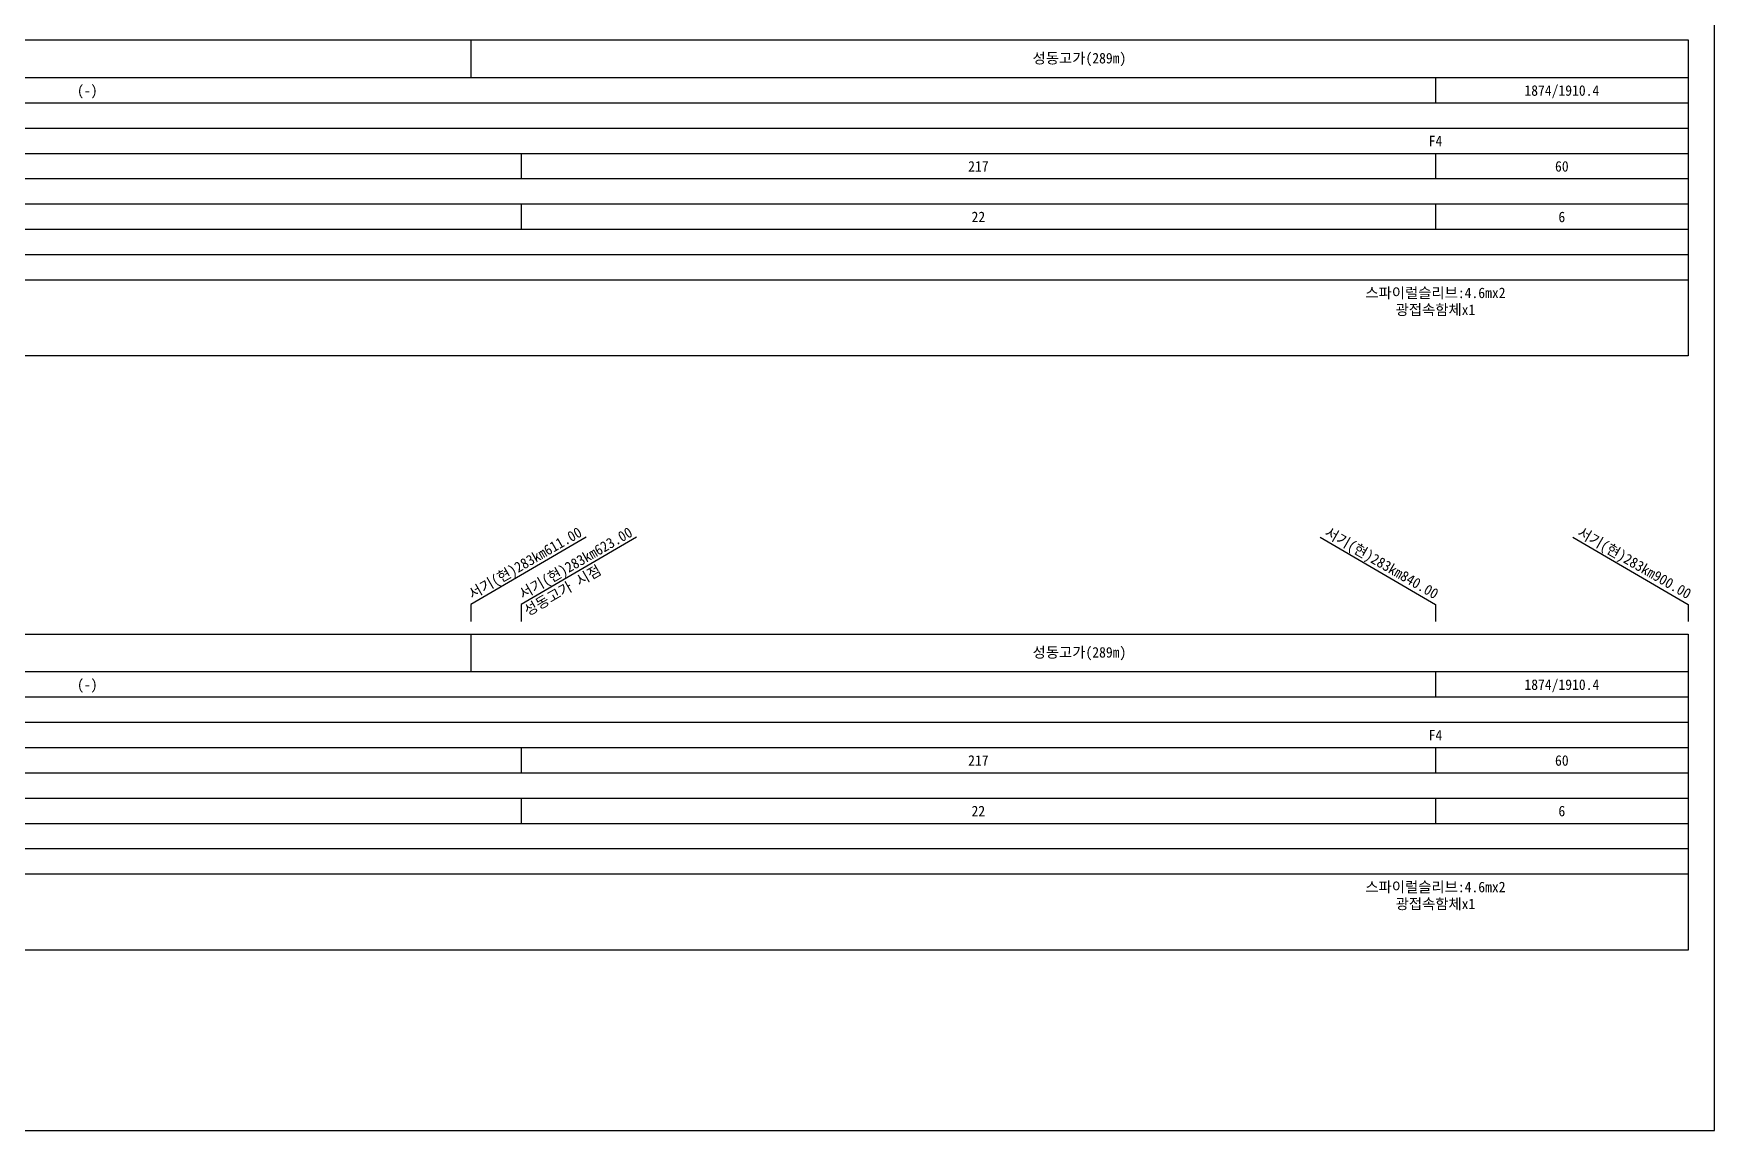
# Model space of a CAD drawing. Header units: millimetres. Extents: x 14054 to 14850, y 1103 to 1807.
# Drawn here: x 14450.9 to 14849.9, y 1103.1 to 1363.4 of the extents above; entities that cross this region are included whole.
import ezdxf
from ezdxf.enums import TextEntityAlignment as Align
from ezdxf.xclip import XClip

# ---------------------------------------------------------------- set-up
doc = ezdxf.new("R2010")
doc.units = ezdxf.units.MM
doc.header["$LTSCALE"] = 10
doc.header["$MEASUREMENT"] = 0
doc.header["$XCLIPFRAME"] = 2
for name, color, linetype in [('TT-TABL-LIN1', 4, 'Continuous'), ('TT-TABL-LIN2', 1, 'Continuous'), ('TT-TABL-TEX2', 3, 'Continuous'), ('TZ-BASE', 253, 'Continuous'), ('TZ-LEAL', 1, 'Continuous'), ('TZ-LEAT', 3, 'Continuous')]:
    doc.layers.add(name, color=color, linetype=linetype)
doc.layers.add('TX-PAPR', color=2, linetype='Continuous', plot=False)
doc.styles.get("Standard").update_dxf_attribs({"font": 'GulimChe.ttf'})

# ---------------------------------------------------------------- blocks, each defined once
blk = doc.blocks.new('JD-FJFJJ5GH')
at = {"layer": 'TZ-BASE'}
for p, q in [((320.21, 135.32), (338.79, -214.54)), ((420.35, 135.32), (438.93, -214.54)), ((520.49, 135.32), (539.07, -214.54)), ((620.63, 135.31), (639.21, -214.55))]:
    blk.add_line(p, q, dxfattribs=at)
blk = doc.blocks.new('JD-경부고속하선표_190503')
at = {"layer": 'TT-TABL-LIN1'}
blk.add_lwpolyline([(2, 114), (785.58, 114), (785.58, 39), (2, 39)], close=True, dxfattribs=at)
at = {"layer": 'TT-TABL-LIN2'}
for points in [[(785.58, 105), (9.33, 105)], [(785.58, 99), (9.33, 99)], [(785.58, 93), (9.33, 93)], [(785.58, 87), (9.33, 87)], [(785.58, 81), (38.33, 81)], [(785.58, 75), (9.33, 75)], [(785.58, 69), (9.33, 69)], [(785.58, 63), (9.33, 63)], [(785.58, 57), (9.33, 57)]]:
    blk.add_lwpolyline(points, dxfattribs=at)
blk = doc.blocks.new('JD-경부고속상선표_190503')
at = {"layer": 'TT-TABL-LIN1'}
blk.add_lwpolyline([(2, 114), (785.58, 114), (785.58, 39), (2, 39)], close=True, dxfattribs=at)
at = {"layer": 'TT-TABL-LIN2'}
for points in [[(785.58, 105), (9.33, 105)], [(785.58, 99), (9.33, 99)], [(785.58, 93), (9.33, 93)], [(785.58, 87), (9.33, 87)], [(785.58, 81), (38.33, 81)], [(785.58, 75), (9.33, 75)], [(785.58, 69), (9.33, 69)], [(785.58, 63), (9.33, 63)], [(785.58, 57), (9.33, 57)]]:
    blk.add_lwpolyline(points, dxfattribs=at)

msp = doc.modelspace()

# ---------------------------------------------------------------- linework, layer by layer
at = {"layer": 'TX-PAPR'}
msp.add_lwpolyline([(14053.89, 1103.05), (14849.89, 1103.05), (14849.89, 1619.05), (14053.89, 1619.05)], close=True, dxfattribs=at)
at = {"layer": 'TZ-LEAL'}
for points in [[(14554.68, 1361.87), (14554.68, 1352.87)], [(14783.68, 1352.87), (14783.68, 1346.87)], [(14566.68, 1334.87), (14566.68, 1328.87)], [(14783.68, 1334.87), (14783.68, 1328.87)], [(14566.68, 1322.87), (14566.68, 1316.87)], [(14783.68, 1322.87), (14783.68, 1316.87)], [(14582.07, 1243.87), (14554.68, 1227.85), (14554.68, 1223.85)], [(14594.07, 1243.87), (14566.68, 1227.85), (14566.68, 1223.85)], [(14756.3, 1243.87), (14783.68, 1227.85), (14783.68, 1223.85)], [(14816.3, 1243.87), (14843.68, 1227.85), (14843.68, 1223.85)], [(14554.68, 1220.85), (14554.68, 1211.85)], [(14783.68, 1211.85), (14783.68, 1205.85)], [(14566.68, 1193.85), (14566.68, 1187.85)], [(14783.68, 1193.85), (14783.68, 1187.85)], [(14566.68, 1181.85), (14566.68, 1175.85)], [(14783.68, 1181.85), (14783.68, 1175.85)]]:
    msp.add_lwpolyline(points, dxfattribs=at)

# ---------------------------------------------------------------- block references
at = {"layer": 'TT-TABL-LIN2'}
for name, p in [('JD-경부고속하선표_190503', (14058.11, 1247.87)), ('JD-경부고속상선표_190503', (14058.11, 1106.85))]:
    msp.add_blockref(name, p, dxfattribs=at)
at = {"layer": 'TZ-BASE'}
ref = msp.add_blockref('JD-FJFJJ5GH', (14136.33, 1482.82), dxfattribs=at)
XClip(ref).set_block_clipping_path([(-0.066596506, 75.552333856), (699.9332760443, 76.0054342471), (700.0658011148, -74.3414656525), (0.0661392381, -75.0335730194)])

# ---------------------------------------------------------------- texts
at = {"layer": 'TT-TABL-TEX2'}
for s, p in [('성동고가(289m)', (14699.18, 1357.37)), ('스파이럴슬리브:4.6mx2', (14783.68, 1301.87)), ('광접속함체x1', (14783.68, 1297.87)), ('성동고가(289m)', (14699.18, 1216.35)), ('스파이럴슬리브:4.6mx2', (14783.68, 1160.85)), ('광접속함체x1', (14783.68, 1156.85))]:
    msp.add_text(s, height=2.5, dxfattribs=at).set_placement(p, align=Align.MIDDLE)
for s, p in [('(-)', (14463.68, 1349.87)), ('1874/1910.4', (14813.68, 1349.87)), ('F4', (14783.68, 1337.87)), ('217', (14675.18, 1331.87)), ('60', (14813.68, 1331.87)), ('22', (14675.18, 1319.87)), ('6', (14813.68, 1319.87)), ('(-)', (14463.68, 1208.85)), ('1874/1910.4', (14813.68, 1208.85)), ('F4', (14783.68, 1196.85)), ('217', (14675.18, 1190.85)), ('60', (14813.68, 1190.85)), ('22', (14675.18, 1178.85)), ('6', (14813.68, 1178.85))]:
    msp.add_text(s, height=2.5, dxfattribs=at).set_placement(p, align=Align.MIDDLE_CENTER)
at = {"layer": 'TZ-LEAT'}
for s, rotation, p in [('서기(현)283km611.00', 30, (14568.18, 1236.64)), ('서기(현)283km623.00', 30, (14580.18, 1236.64)), ('서기(현)283km840.00', 330, (14770.29, 1236.67)), ('서기(현)283km900.00', 330, (14830.29, 1236.67))]:
    msp.add_text(s, height=2.5, rotation=rotation, dxfattribs=at).set_placement(p, align=Align.CENTER)
msp.add_text('성동고가 시점', height=2.5, rotation=30, dxfattribs=at).set_placement((14568.23, 1225.04))

doc.saveas('drawing.dxf')
